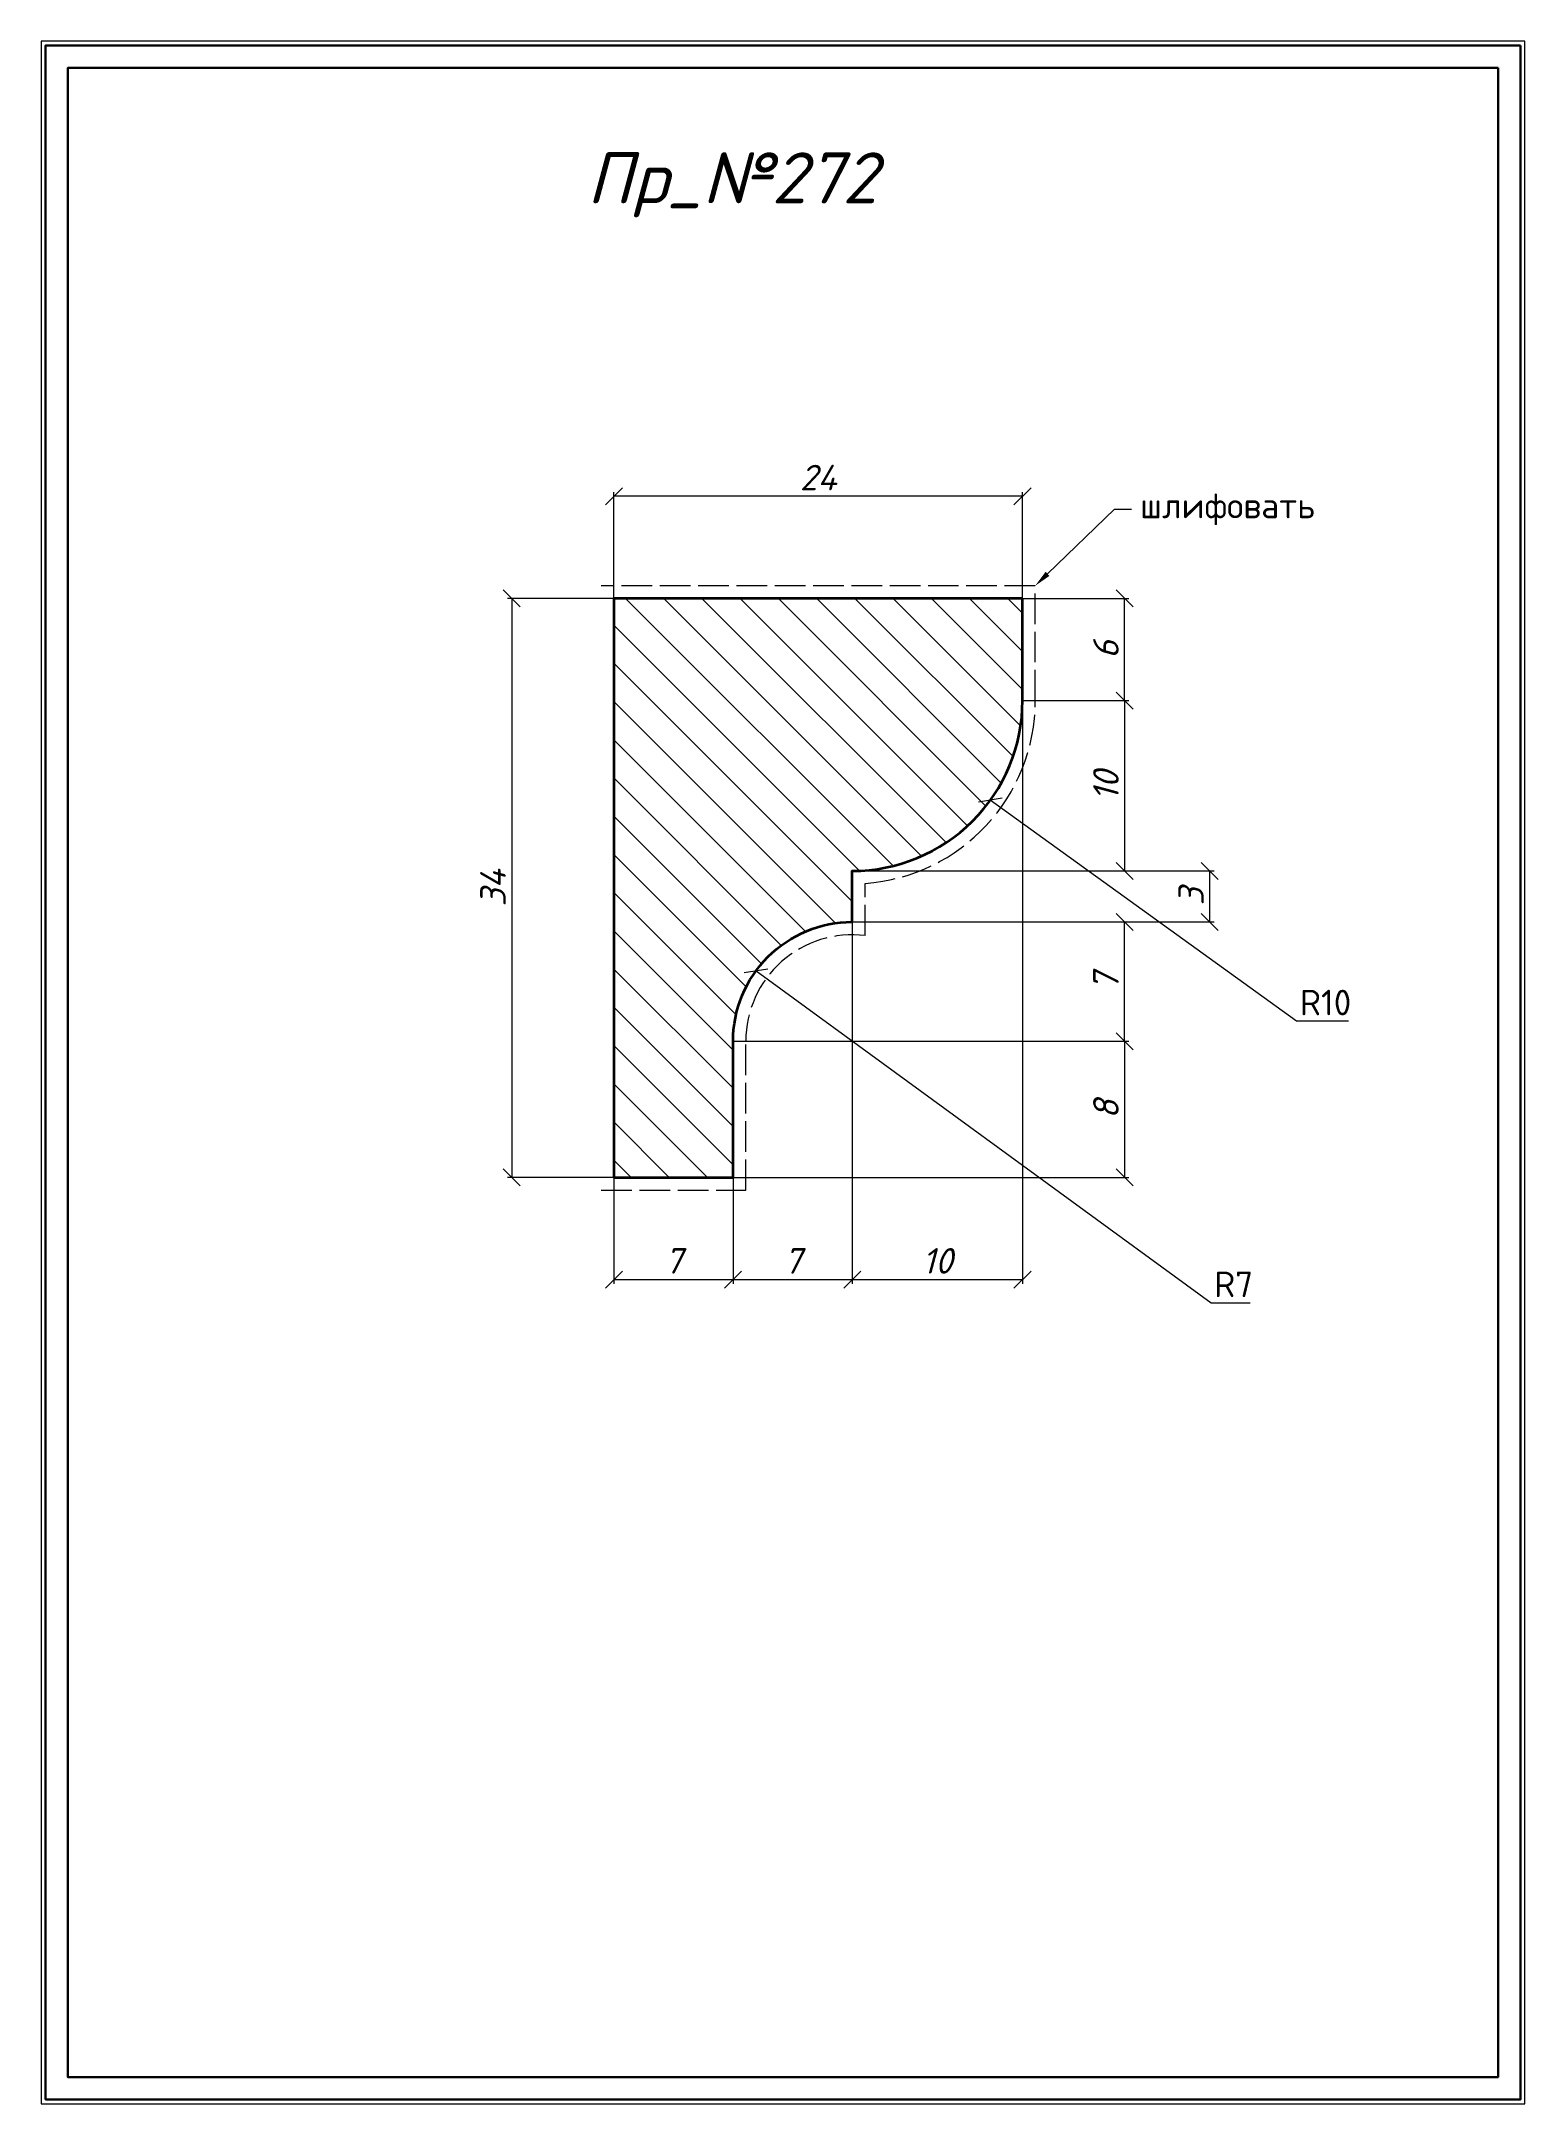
# Model space of a CAD drawing. Header units: millimetres. Extents: x 867 to 954, y -2952 to -2831.
import ezdxf
from ezdxf import colors
from ezdxf.entities.mleader import LeaderData, LeaderLine
from ezdxf.math import Vec2, Vec3

# ---------------------------------------------------------------- set-up
doc = ezdxf.new("R2010")
doc.units = ezdxf.units.MM
doc.linetypes.add('ACAD_ISO02W100', pattern=[15, 12, -3])
doc.layers.get('0').update_dxf_attribs({"lineweight": 13})
for name, color, linetype, lineweight in [('Пр_№272', 1, 'Continuous', 35), ('служебный слой ЛИНИИ ПУНКТИРНЫЕ', 7, 'ACAD_ISO02W100', 13), ('служебный слой НАДПИСИ', 7, 'Continuous', 13), ('служебный слой РАЗМЕРЫ', 7, 'Continuous', 9), ('служебный слой ШТАМП', 7, 'Continuous', 30), ('служебный слой ШТРИХОВКА', 7, 'Continuous', 5)]:
    doc.layers.add(name, color=color, linetype=linetype, lineweight=lineweight)
doc.styles.add('ЕСКД', font='isocpeur.ttf', dxfattribs={"oblique": 15})
doc.styles.add('ЕСКД профили размеры', font='isocpeur.ttf')
doc.styles.add('ЕСКД профили текст', font='isocpeur.ttf')
doc.dimstyles.new('ЕСКД', dxfattribs={"dimtxt": 3.5, "dimasz": 2.5, "dimexe": 0.25, "dimexo": 0, "dimgap": 0.35, "dimtad": 1, "dimdec": 1, "dimzin": 9, "dimtxsty": 'ЕСКД', "dimblk": 'OBLIQUE', "dimcen": 0, "dimclrd": 256, "dimclre": 256, "dimclrt": 256, "dimadec": 1, "dimazin": 0, "dimtfac": 1, "dimtdec": 1, "dimtmove": 0, "dimatfit": 3, "dimldrblk": 'DOTSMALL', "dimfxl": 1, "dimlwd": -1, "dimlwe": -1, "dimarcsym": 0})
doc.dimstyles.new('ЕСКД профили$4', dxfattribs={"dimtxt": 1.5, "dimasz": 1, "dimexe": 0.3, "dimexo": 0, "dimgap": 0.35, "dimtad": 1, "dimtoh": 1, "dimdec": 1, "dimzin": 9, "dimtxsty": 'ЕСКД профили размеры', "dimblk": 'OBLIQUE', "dimcen": 0, "dimse1": 1, "dimclrd": 256, "dimclre": 256, "dimclrt": 256, "dimadec": 1, "dimazin": 0, "dimtfac": 1, "dimtdec": 1, "dimtofl": 0, "dimtmove": 0, "dimatfit": 3, "dimldrblk": 'DOTSMALL', "dimfxl": 1, "dimlwd": -1, "dimlwe": -1, "dimarcsym": 2})

# ---------------------------------------------------------------- blocks, each defined once
blk = doc.blocks.new('_OBLIQUE')
at = {"color": 0, "linetype": 'ByBlock'}
blk.add_line((-0.5, -0.5), (0.5, 0.5), dxfattribs=at)
blk = doc.blocks.new('*D14')
at = {"layer": 'Defpoints', "color": 0, "transparency": 16777216}
for p in [(914.52, -2889.39, 0), (920.18, -2893.52, 0)]:
    blk.add_point(p, dxfattribs=at)
at = {"layer": 'служебный слой РАЗМЕРЫ', "transparency": 16777216}
for p, q in [((935.6, -2904.77), (908.87, -2885.27)), ((937.9, -2904.77), (935.6, -2904.77))]:
    blk.add_line(p, q, dxfattribs=at)
at = {"layer": 'служебный слой РАЗМЕРЫ', "transparency": 16777216, "rotation": 143.8864050190944}
blk.add_blockref('_OBLIQUE', (908.87, -2885.27), dxfattribs=at)
at = {"layer": 'служебный слой РАЗМЕРЫ', "transparency": 16777216, "insert": (936.92, -2903.67), "char_height": 1.5, "attachment_point": 5, "style": 'ЕСКД профили размеры'}
blk.add_mtext('R7', dxfattribs=at)
blk = doc.blocks.new('_DotSmall')
at = {"color": 0, "linetype": 'ByBlock', "lineweight": -3, "const_width": 0.5}
blk.add_lwpolyline([(-0.0625, 0, 1), (0.0625, 0, 1)], format="xyb", close=True, dxfattribs=at)
blk = doc.blocks.new('*D13')
at = {"layer": 'Defpoints', "color": 0, "transparency": 16777216}
for p in [(914.52, -2869.39, 0), (922.63, -2875.24, 0)]:
    blk.add_point(p, dxfattribs=at)
at = {"layer": 'служебный слой РАЗМЕРЫ', "transparency": 16777216}
for p, q in [((940.62, -2888.22), (922.63, -2875.24)), ((943.67, -2888.22), (940.62, -2888.22))]:
    blk.add_line(p, q, dxfattribs=at)
at = {"layer": 'служебный слой РАЗМЕРЫ', "transparency": 16777216, "rotation": 144.1938133665582}
blk.add_blockref('_OBLIQUE', (922.63, -2875.24), dxfattribs=at)
at = {"layer": 'служебный слой РАЗМЕРЫ', "transparency": 16777216, "insert": (942.32, -2887.12), "char_height": 1.5, "attachment_point": 5, "style": 'ЕСКД профили размеры'}
blk.add_mtext('R10', dxfattribs=at)
blk = doc.blocks.new('*D9')
at = {"layer": 'Defpoints', "color": 0, "transparency": 16777216}
for p in [(900.52, -2863.39, 0), (894.52, -2897.39), (900.52, -2897.39, 0)]:
    blk.add_point(p, dxfattribs=at)
at = {"layer": 'служебный слой РАЗМЕРЫ', "transparency": 16777216}
for p, q in [((900.52, -2863.39), (894.27, -2863.39)), ((894.52, -2863.39), (894.52, -2897.39)), ((900.52, -2897.39), (894.27, -2897.39))]:
    blk.add_line(p, q, dxfattribs=at)
for p, rotation in [((894.52, -2863.39), 90), ((894.52, -2897.39), 270)]:
    blk.add_blockref('_OBLIQUE', p, dxfattribs=dict(at, rotation=rotation))
at = {"layer": 'служебный слой РАЗМЕРЫ', "transparency": 16777216, "insert": (893.42, -2880.39), "char_height": 1.5, "attachment_point": 5, "rotation": 90, "style": 'ЕСКД'}
blk.add_mtext('34', dxfattribs=at)
blk = doc.blocks.new('*D8')
at = {"layer": 'Defpoints', "color": 0, "transparency": 16777216}
for p in [(900.52, -2857.39), (900.52, -2863.39, 0), (924.52, -2863.39, 0)]:
    blk.add_point(p, dxfattribs=at)
at = {"layer": 'служебный слой РАЗМЕРЫ', "transparency": 16777216}
for p, q in [((900.52, -2863.39), (900.52, -2857.14)), ((924.52, -2857.39), (900.52, -2857.39)), ((924.52, -2863.39), (924.52, -2857.14))]:
    blk.add_line(p, q, dxfattribs=at)
at = {"layer": 'служебный слой РАЗМЕРЫ', "transparency": 16777216, "rotation": 180}
blk.add_blockref('_OBLIQUE', (900.52, -2857.39), dxfattribs=at)
at = {"layer": 'служебный слой РАЗМЕРЫ', "transparency": 16777216}
blk.add_blockref('_OBLIQUE', (924.52, -2857.39), dxfattribs=at)
at = {"layer": 'служебный слой РАЗМЕРЫ', "transparency": 16777216, "insert": (912.52, -2856.29), "char_height": 1.5, "attachment_point": 5, "style": 'ЕСКД'}
blk.add_mtext('24', dxfattribs=at)
blk = doc.blocks.new('*D6')
at = {"layer": 'Defpoints', "color": 0, "transparency": 16777216}
for p in [(924.52, -2869.39, 0), (914.52, -2879.39, 0), (930.52, -2879.39)]:
    blk.add_point(p, dxfattribs=at)
at = {"layer": 'служебный слой РАЗМЕРЫ', "transparency": 16777216}
for p, q in [((924.52, -2869.39), (930.77, -2869.39)), ((930.52, -2869.39), (930.52, -2879.39)), ((914.52, -2879.39), (930.77, -2879.39))]:
    blk.add_line(p, q, dxfattribs=at)
for p, rotation in [((930.52, -2869.39), 90), ((930.52, -2879.39), 270)]:
    blk.add_blockref('_OBLIQUE', p, dxfattribs=dict(at, rotation=rotation))
at = {"layer": 'служебный слой РАЗМЕРЫ', "transparency": 16777216, "insert": (929.42, -2874.39), "char_height": 1.5, "attachment_point": 5, "rotation": 90, "style": 'ЕСКД'}
blk.add_mtext('10', dxfattribs=at)
blk = doc.blocks.new('*D3')
at = {"layer": 'Defpoints', "color": 0, "transparency": 16777216}
for p in [(907.52, -2889.39, 0), (907.52, -2897.39, 0), (930.52, -2897.39)]:
    blk.add_point(p, dxfattribs=at)
at = {"layer": 'служебный слой РАЗМЕРЫ', "transparency": 16777216}
for p, q in [((907.52, -2889.39), (930.77, -2889.39)), ((930.52, -2889.39), (930.52, -2897.39)), ((907.52, -2897.39), (930.77, -2897.39))]:
    blk.add_line(p, q, dxfattribs=at)
for p, rotation in [((930.52, -2889.39), 90), ((930.52, -2897.39), 270)]:
    blk.add_blockref('_OBLIQUE', p, dxfattribs=dict(at, rotation=rotation))
at = {"layer": 'служебный слой РАЗМЕРЫ', "transparency": 16777216, "insert": (929.42, -2893.39), "char_height": 1.5, "attachment_point": 5, "rotation": 90, "style": 'ЕСКД'}
blk.add_mtext('8', dxfattribs=at)

msp = doc.modelspace()

# ---------------------------------------------------------------- hatches: boundary and pattern name
at = {"layer": 'служебный слой ШТРИХОВКА'}
h = msp.add_hatch(dxfattribs=at)
h.set_pattern_fill('ANSI31', color=256, scale=0.5, angle=90, style=0)
h.paths.add_polyline_path([(914.52, -2882.39), (914.52, -2879.39, 0.414214), (924.52, -2869.39), (924.52, -2863.39), (900.52, -2863.39), (900.52, -2897.39), (907.52, -2897.39), (907.52, -2889.39, -0.414214)])

# ---------------------------------------------------------------- linework, layer by layer
at = {"layer": 'Пр_№272', "elevation": 0}
msp.add_lwpolyline([(924.52, -2863.39), (900.52, -2863.39), (900.52, -2897.39), (907.52, -2897.39), (907.52, -2889.39, -0.414214), (914.52, -2882.39), (914.52, -2879.39, 0.414214), (924.52, -2869.39), (924.52, -2863.39)], format="xyb", dxfattribs=at)
at = {"layer": 'служебный слой ЛИНИИ ПУНКТИРНЫЕ', "ltscale": 0.15, "elevation": 0}
msp.add_lwpolyline([(899.77, -2898.14), (908.27, -2898.14), (908.27, -2889.39, -0.449901), (915.27, -2883.19), (915.27, -2880.12, 0.393907), (925.27, -2869.39), (925.27, -2862.64), (899.77, -2862.64)], format="xyb", dxfattribs=at)
at = {"layer": 'служебный слой ШТАМП', "color": 6, "lineweight": 5, "ltscale": 100}
msp.add_lwpolyline([(954.02, -2830.66), (866.89, -2830.66), (866.89, -2951.79), (954.02, -2951.79)], close=True, dxfattribs=at)
at = {"layer": 'служебный слой ШТАМП', "ltscale": 100}
for points in [[(953.77, -2830.91), (867.14, -2830.91), (867.14, -2951.54), (953.77, -2951.54)], [(952.45, -2832.23), (868.45, -2832.23), (868.45, -2950.23), (952.45, -2950.23)]]:
    msp.add_lwpolyline(points, close=True, dxfattribs=at)

# ---------------------------------------------------------------- texts
at = {"layer": 'служебный слой НАДПИСИ', "style": 'ЕСКД', "oblique": 15}
msp.add_text('Пр_№272', height=3, dxfattribs=at).set_placement((898.93, -2840.19))

# ---------------------------------------------------------------- dimensions: what is measured, and where the dimension line sits
at = {"layer": 'служебный слой РАЗМЕРЫ'}
dim = msp.add_linear_dim(base=(900.52, -2857.39), p1=(924.52, -2863.39, 0), p2=(900.52, -2863.39, 0), dimstyle='ЕСКД', override={"dimtxt": 1.5, "dimasz": 1}, dxfattribs=at)
dim.commit()
dim.dimension.update_dxf_attribs({"geometry": '*D8', "text_midpoint": (912.52, -2856.29)})
for base, p1, p2, picture, middle in [((894.52, -2897.39), (900.52, -2863.39, 0), (900.52, -2897.39, 0), '*D9', (893.42, -2880.39)), ((930.52, -2879.39), (924.52, -2869.39, 0), (914.52, -2879.39, 0), '*D6', (929.42, -2874.39)), ((930.52, -2897.39), (907.52, -2889.39, 0), (907.52, -2897.39, 0), '*D3', (929.42, -2893.39))]:
    dim = msp.add_linear_dim(base=base, p1=p1, p2=p2, angle=90, dimstyle='ЕСКД', override={"dimtxt": 1.5, "dimasz": 1}, dxfattribs=at)
    dim.commit()
    dim.dimension.update_dxf_attribs({"geometry": picture, "text_midpoint": middle})
for base, p1, p2 in [((930.52, -2863.39), (924.52, -2869.39, 0), (924.52, -2863.39, 0)), ((935.52, -2879.39), (914.52, -2882.39, 0), (914.52, -2879.39, 0)), ((930.52, -2882.39), (907.52, -2889.39, 0), (914.52, -2882.39, 0))]:
    msp.add_linear_dim(base=base, p1=p1, p2=p2, angle=90, dimstyle='ЕСКД', override={"dimtxt": 1.5, "dimasz": 1}, dxfattribs=at).render()
for base, p1, p2 in [((924.52, -2903.39), (914.52, -2882.39), (924.52, -2869.39)), ((914.52, -2903.39), (907.52, -2897.39), (914.52, -2882.39)), ((907.52, -2903.39), (900.52, -2897.39, 0), (907.52, -2897.39, 0))]:
    msp.add_linear_dim(base=base, p1=p1, p2=p2, dimstyle='ЕСКД', override={"dimtxt": 1.5, "dimasz": 1}, dxfattribs=at).render()
for center, mpoint, picture, middle in [((914.52, -2869.39, 0), (922.63, -2875.24, 0), '*D13', (942.32, -2888.22)), ((914.52, -2889.39, 0), (920.18, -2893.52, 0), '*D14', (936.92, -2904.77))]:
    dim = msp.add_radius_dim(center=center, mpoint=mpoint, dimstyle='ЕСКД профили$4', dxfattribs=at)
    dim.commit()
    dim.dimension.update_dxf_attribs({"geometry": picture, "text_midpoint": middle, "dimtype": 132})

# ---------------------------------------------------------------- leaders
ml = msp.add_multileader_mtext('Standard', dxfattribs=at)
ml.set_content('\\A1;{\\fISOCPEUR|b1|i0|c204|p34;шлифовать}', color=256, style='ЕСКД профили текст')
ml.set_leader_properties(color=256, linetype='ByLayer', lineweight=-1)
ml.build(insert=Vec2(0, 0))
ml.multileader.update_dxf_attribs({"dogleg_length": 1, "arrow_head_size": 1})
ctx = ml.context
ctx.base_point, ctx.char_height, ctx.arrow_head_size, ctx.landing_gap_size, ctx.plane_origin = Vec3(930.92, -2858.14, 0), 1.5, 1, 0.5, Vec3(953.43, -2838.69, 0)
notes = []
notes.append((ctx, [(1, (1, 1, 0), (929.92, -2858.14, 0), (1, 0), 1, [(0, [(925.27, -2862.64, 0)], 0, [])])]))
ctx.mtext.insert, ctx.mtext.flow_direction = Vec3(931.42, -2857.18, 0), 5
for ctx, leaders in notes:
    for number, flags, end, landing, length, lines in leaders:
        leader = LeaderData()
        leader.index, (leader.has_last_leader_line, leader.has_dogleg_vector, leader.attachment_direction) = number, flags
        leader.last_leader_point, leader.dogleg_vector, leader.dogleg_length = Vec3(end), Vec3(landing), length
        for number, points, colour, breaks in lines:
            line = LeaderLine()
            line.index, line.vertices, line.color, line.breaks = number, Vec3.list(points), colors.encode_raw_color(colour), breaks
            leader.lines.append(line)
        ctx.leaders.append(leader)

doc.saveas('drawing.dxf')
